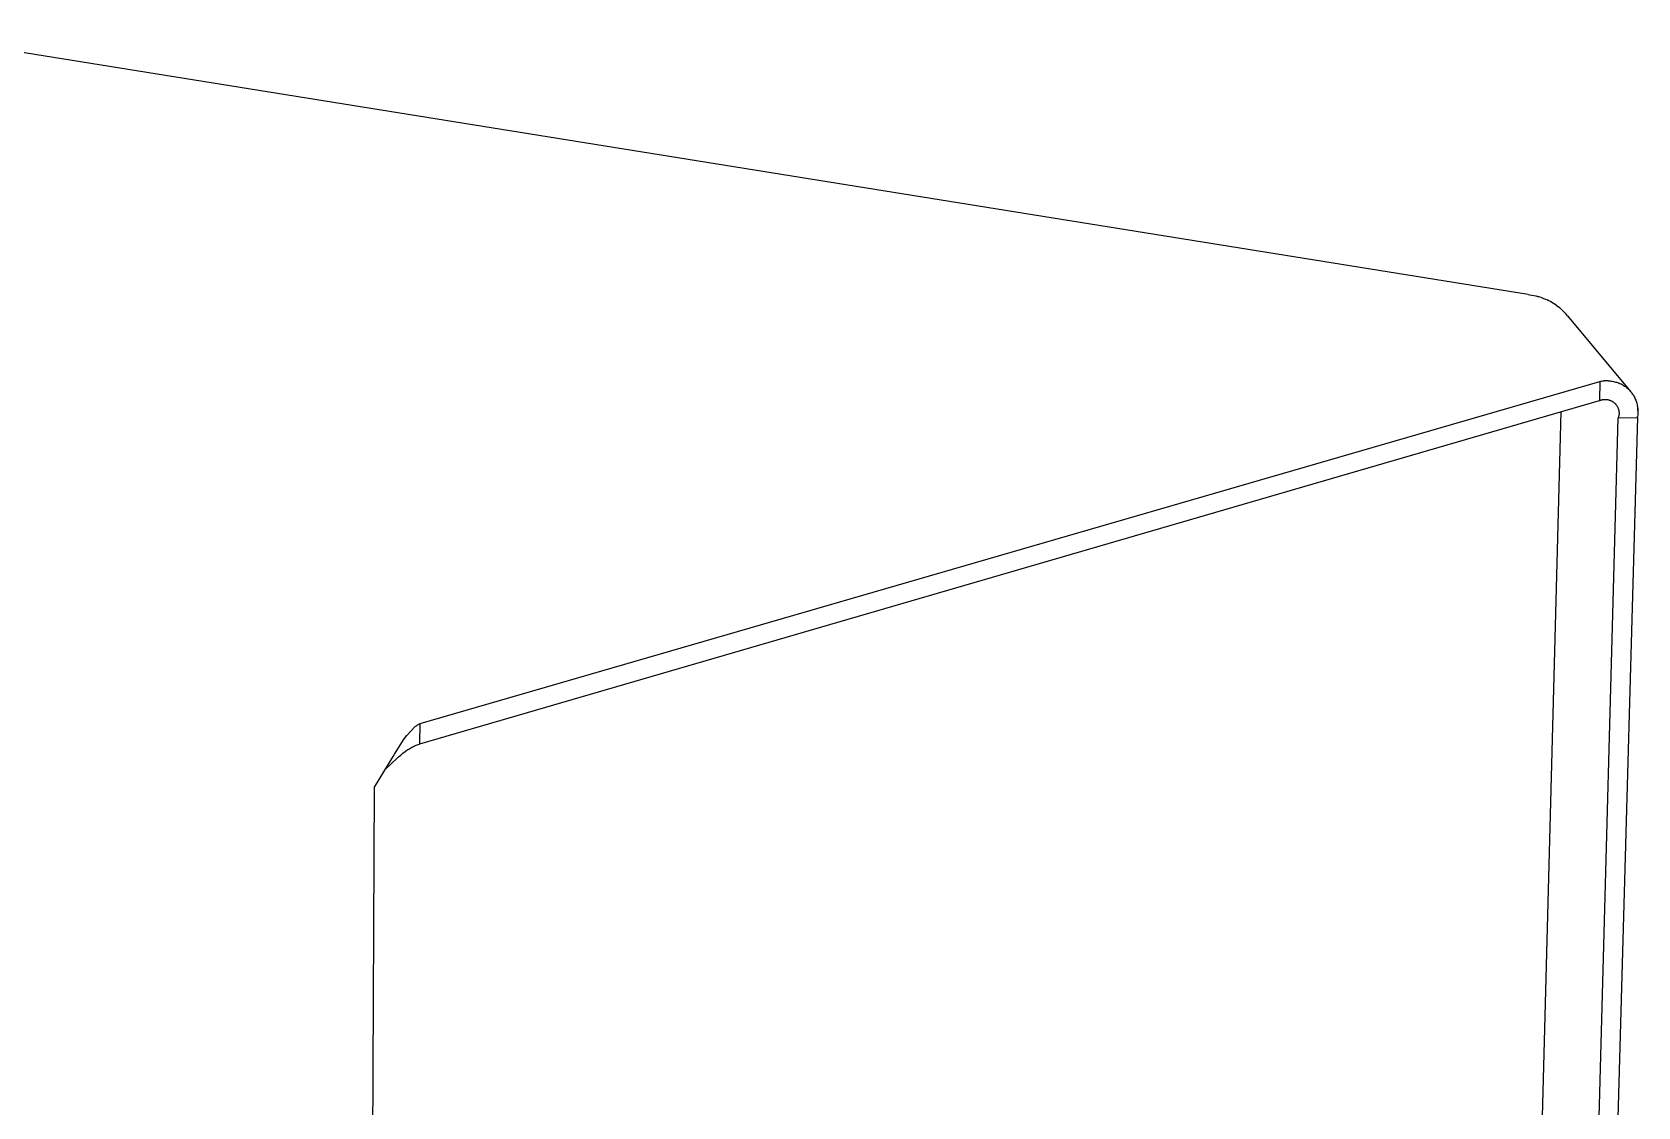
# Model space of a CAD drawing. Header units: millimetres. Extents: x -962 to 3068, y -237 to 2578.
# Drawn here: x 206.3 to 409.3, y 621.1 to 757 of the extents above; entities that cross this region are included whole.
import ezdxf

# ---------------------------------------------------------------- set-up
doc = ezdxf.new("R2010")
doc.units = ezdxf.units.MM
doc.header["$MEASUREMENT"] = 0
doc.layers.add('Utwórz2D linie widoczne', color=7, linetype='Continuous', true_color=0x000000)

msp = doc.modelspace()

# ---------------------------------------------------------------- linework, layer by layer
at = {"layer": 'Utwórz2D linie widoczne'}
for p, q in [((395.45, 723.8), (189.14, 756.99)), ((395.45, 723.8), (395.7, 723.78)), ((395.7, 723.78), (395.95, 723.74)), ((395.95, 723.74), (396.19, 723.69)), ((396.19, 723.69), (396.44, 723.64)), ((396.44, 723.64), (396.68, 723.57)), ((396.8, 723.54), (396.64, 723.58)), ((396.68, 723.57), (396.93, 723.5)), ((396.93, 723.5), (397.17, 723.42)), ((397.17, 723.42), (397.4, 723.33)), ((397.4, 723.33), (397.64, 723.24)), ((397.64, 723.24), (397.87, 723.13)), ((398.07, 723.03), (397.87, 723.13)), ((398.28, 722.92), (398.07, 723.03)), ((398.48, 722.8), (398.28, 722.92)), ((398.68, 722.68), (398.48, 722.8)), ((398.88, 722.55), (398.68, 722.68)), ((399.07, 722.42), (398.88, 722.55)), ((399.07, 722.42), (399.25, 722.29)), ((399.25, 722.29), (399.42, 722.15)), ((399.42, 722.15), (399.59, 722.01)), ((399.77, 721.85), (399.59, 722.01)), ((399.95, 721.68), (399.77, 721.85)), ((400.12, 721.5), (399.95, 721.68)), ((400.29, 721.32), (400.12, 721.5)), ((400.45, 721.13), (400.29, 721.32)), ((400.45, 721.13), (408.43, 711.56)), ((255.35, 669.58), (404.54, 712.82)), ((404.54, 712.82), (404.48, 710.4)), ((404.54, 712.82), (404.67, 712.84)), ((404.67, 712.84), (404.8, 712.86)), ((404.8, 712.86), (404.93, 712.88)), ((404.93, 712.88), (405.06, 712.89)), ((405.19, 712.89), (405.06, 712.89)), ((405.32, 712.9), (405.19, 712.89)), ((405.44, 712.9), (405.32, 712.9)), ((405.57, 712.89), (405.44, 712.9)), ((405.57, 712.89), (405.71, 712.89)), ((405.71, 712.89), (405.84, 712.88)), ((405.84, 712.88), (405.97, 712.86)), ((405.97, 712.86), (406.11, 712.84)), ((406.11, 712.84), (406.24, 712.81)), ((406.24, 712.81), (406.37, 712.79)), ((406.37, 712.79), (406.5, 712.75)), ((406.5, 712.75), (406.63, 712.72)), ((406.63, 712.72), (406.76, 712.68)), ((406.76, 712.68), (406.88, 712.63)), ((406.88, 712.63), (407.01, 712.58)), ((407.12, 712.53), (407.01, 712.58)), ((407.22, 712.48), (407.12, 712.53)), ((407.33, 712.43), (407.22, 712.48)), ((407.43, 712.37), (407.33, 712.43)), ((407.43, 712.37), (407.54, 712.31)), ((407.54, 712.31), (407.65, 712.24)), ((407.65, 712.24), (407.76, 712.17)), ((407.76, 712.17), (407.86, 712.09)), ((407.86, 712.09), (407.96, 712.01)), ((407.96, 712.01), (408.06, 711.93)), ((408.06, 711.93), (408.15, 711.84)), ((408.15, 711.84), (408.24, 711.75)), ((408.24, 711.75), (408.33, 711.66)), ((408.33, 711.66), (408.42, 711.56)), ((408.42, 711.56), (408.5, 711.47)), ((408.57, 711.37), (408.5, 711.47)), ((408.64, 711.28), (408.57, 711.37)), ((408.71, 711.18), (408.64, 711.28)), ((408.77, 711.08), (408.71, 711.18)), ((408.77, 711.08), (408.84, 710.96)), ((408.84, 710.96), (408.9, 710.84)), ((408.9, 710.84), (408.96, 710.71)), ((408.96, 710.71), (409.02, 710.59)), ((255.33, 666.98), (404.48, 710.4)), ((399.61, 708.98), (396.01, 572.63)), ((404.48, 710.4), (404.53, 710.42)), ((404.53, 710.42), (404.59, 710.44)), ((404.59, 710.44), (404.65, 710.46)), ((404.65, 710.46), (404.71, 710.48)), ((404.71, 710.48), (404.76, 710.5)), ((404.76, 710.5), (404.82, 710.51)), ((404.82, 710.51), (404.88, 710.52)), ((404.88, 710.52), (404.94, 710.53)), ((404.94, 710.53), (405, 710.54)), ((405, 710.54), (405.06, 710.55)), ((405.06, 710.55), (405.13, 710.55)), ((405.13, 710.55), (405.19, 710.55)), ((405.19, 710.55), (405.25, 710.55)), ((405.25, 710.55), (405.31, 710.55)), ((405.31, 710.55), (405.37, 710.55)), ((405.37, 710.55), (405.43, 710.54)), ((405.43, 710.54), (405.49, 710.53)), ((405.49, 710.53), (405.55, 710.52)), ((405.55, 710.52), (405.61, 710.51)), ((405.61, 710.51), (405.67, 710.49)), ((405.67, 710.49), (405.73, 710.47)), ((405.73, 710.47), (405.79, 710.45)), ((405.79, 710.45), (405.84, 710.43)), ((405.84, 710.43), (405.9, 710.41)), ((405.9, 710.41), (405.96, 710.38)), ((405.96, 710.38), (406.01, 710.36)), ((406.01, 710.36), (406.07, 710.33)), ((406.07, 710.33), (406.12, 710.3)), ((406.12, 710.3), (406.17, 710.26)), ((406.17, 710.26), (406.22, 710.23)), ((406.22, 710.23), (406.27, 710.19)), ((406.27, 710.19), (406.32, 710.16)), ((406.32, 710.16), (406.36, 710.12)), ((406.36, 710.12), (406.41, 710.07)), ((406.41, 710.07), (406.45, 710.03)), ((406.45, 710.03), (406.49, 709.99)), ((406.49, 709.99), (406.54, 709.94)), ((406.54, 709.94), (406.57, 709.89)), ((406.57, 709.89), (406.61, 709.85)), ((406.61, 709.85), (406.65, 709.8)), ((406.65, 709.8), (406.68, 709.75)), ((406.68, 709.75), (406.71, 709.69)), ((406.71, 709.69), (406.74, 709.64)), ((406.74, 709.64), (406.77, 709.59)), ((406.77, 709.59), (406.8, 709.53)), ((406.8, 709.53), (406.82, 709.48)), ((406.82, 709.48), (406.85, 709.42)), ((406.85, 709.42), (406.87, 709.36)), ((406.87, 709.36), (406.88, 709.3)), ((406.88, 709.3), (406.9, 709.24)), ((406.9, 709.24), (406.92, 709.18)), ((406.92, 709.18), (406.93, 709.12)), ((406.93, 709.12), (406.94, 709.06)), ((406.94, 709.06), (406.95, 709)), ((406.95, 709), (406.95, 708.94)), ((406.95, 708.94), (406.96, 708.88)), ((406.96, 708.7), (406.95, 708.64)), ((406.95, 708.64), (406.95, 708.58)), ((406.96, 708.88), (406.96, 708.82)), ((406.96, 708.82), (406.96, 708.76)), ((406.96, 708.76), (406.96, 708.7)), ((409.02, 710.59), (409.07, 710.46)), ((409.07, 710.46), (409.12, 710.33)), ((409.12, 710.33), (409.16, 710.19)), ((409.16, 710.19), (409.2, 710.06)), ((409.2, 710.06), (409.24, 709.92)), ((409.24, 709.92), (409.27, 709.79)), ((409.27, 709.79), (409.29, 709.65)), ((409.29, 709.65), (409.31, 709.51)), ((409.31, 709.51), (409.33, 709.38)), ((409.33, 709.27), (409.32, 709.4)), ((409.33, 708.68), (409.32, 708.54)), ((409.33, 709.38), (409.34, 709.24)), ((409.34, 709.15), (409.33, 709.27)), ((409.34, 708.82), (409.33, 708.68)), ((409.34, 709.24), (409.34, 709.1)), ((409.34, 709.1), (409.34, 708.96)), ((409.34, 708.96), (409.34, 708.82)), ((402.85, 562.13), (406.86, 708.22)), ((409.28, 708.28), (405.22, 562.19)), ((406.86, 708.22), (409.28, 708.28)), ((406.88, 708.28), (406.86, 708.22)), ((406.9, 708.34), (406.88, 708.28)), ((406.91, 708.4), (406.9, 708.34)), ((406.93, 708.46), (406.91, 708.4)), ((406.94, 708.52), (406.93, 708.46)), ((406.95, 708.58), (406.94, 708.52)), ((409.28, 708.28), (409.3, 708.4)), ((409.32, 708.54), (409.3, 708.4)), ((253.51, 667.84), (253.68, 668.07)), ((253.68, 668.07), (254.69, 669.14)), ((254.69, 669.14), (254.78, 669.22)), ((254.78, 669.22), (254.88, 669.29)), ((254.88, 669.29), (254.98, 669.36)), ((254.98, 669.36), (255.05, 669.41)), ((255.05, 669.41), (255.12, 669.46)), ((255.12, 669.46), (255.2, 669.5)), ((255.2, 669.5), (255.27, 669.54)), ((255.27, 669.54), (255.35, 669.58)), ((255.33, 666.98), (255.35, 669.58)), ((252.11, 665.69), (253.34, 667.61)), ((253.17, 665.8), (253.45, 666.01)), ((253.34, 667.61), (253.51, 667.84)), ((253.45, 666.01), (253.69, 666.18)), ((253.69, 666.18), (253.81, 666.26)), ((253.81, 666.26), (253.93, 666.34)), ((253.93, 666.34), (254.05, 666.42)), ((254.05, 666.42), (254.18, 666.49)), ((254.18, 666.49), (254.3, 666.56)), ((254.3, 666.56), (254.43, 666.63)), ((254.43, 666.63), (254.54, 666.68)), ((254.54, 666.68), (254.65, 666.73)), ((254.65, 666.73), (254.76, 666.78)), ((254.76, 666.78), (254.87, 666.83)), ((254.87, 666.83), (254.99, 666.87)), ((254.99, 666.87), (255.1, 666.91)), ((255.1, 666.91), (255.22, 666.95)), ((255.22, 666.95), (255.33, 666.98)), ((249.6, 661.51), (251.93, 665.38)), ((250.99, 663.79), (251.77, 664.56)), ((251.77, 664.56), (252.38, 665.12)), ((251.93, 665.38), (252.11, 665.69)), ((252.38, 665.12), (252.64, 665.36)), ((252.64, 665.36), (252.9, 665.58)), ((252.9, 665.58), (253.17, 665.8)), ((248.81, 504.76), (249.6, 661.51))]:
    msp.add_line(p, q, dxfattribs=at)

doc.saveas('drawing.dxf')
